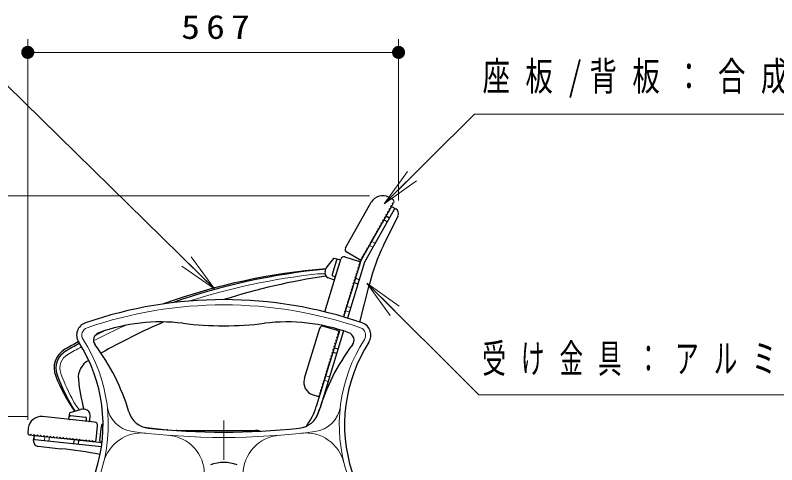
# Model space of a CAD drawing. Units: millimetres on the paper, scale 1:20. Extents: x -385 to 0, y 0 to 267.
# Drawn here: x -126.8 to -68.6, y 124.1 to 158.4 of the extents above; entities that cross this region are included whole.
import ezdxf

# ---------------------------------------------------------------- set-up
doc = ezdxf.new("R2010")
doc.units = ezdxf.units.MM
doc.linetypes.add('USER1', pattern=[4.5, 2.5, -2])
doc.linetypes.add('USER2', pattern=[6, 3, -1, 1, -1])
doc.layers.add('1_20', color=7, linetype='Continuous', lineweight=25)
doc.styles.add('ＭＳ ゴシック', font='')
doc.styles.get('ＭＳ ゴシック').set_extended_font_data('MS Gothic')

# ---------------------------------------------------------------- blocks, each defined once
blk = doc.blocks.new('filled_dot')
at = {"color": 0, "linetype": 'Continuous', "lineweight": -2, "const_width": 1.25}
blk.add_lwpolyline([(-0.625, 0, 1), (0.625, 0, 1)], format="xyb", close=True, dxfattribs=at)

msp = doc.modelspace()

# ---------------------------------------------------------------- linework, layer by layer
at = {"layer": '1_20', "lineweight": 13}
for p, q in [((-125.876, 127.492), (-125.876, 156.6)), ((-97.507, 144.283), (-97.507, 156.6)), ((-125.876, 155.6), (-97.507, 155.6)), ((-98.609, 144.021), (-96.828, 146.487)), ((-98.609, 144.021), (-96.477, 146.132)), ((-96.125, 145.776), (-98.609, 144.021)), ((-99.725, 144.641), (-160.254, 144.641)), ((-113.382, 139.971), (-111.588, 137.515)), ((-111.588, 137.515), (-114.081, 139.257)), ((-111.588, 137.515), (-113.732, 139.614)), ((-99.927, 137.942), (-97.801, 135.826)), ((-99.927, 137.942), (-97.448, 136.18)), ((-98.154, 135.471), (-99.927, 137.942)), ((-125.844, 127.752), (-150.254, 127.752))]:
    msp.add_line(p, q, dxfattribs=at)
at = {"layer": '1_20', "color": 3}
for p, q in [((-98.232, 144.511), (-97.927, 144.339)), ((-101.565, 140.652), (-99.595, 144.133)), ((-97.948, 143.999), (-98.015, 143.879)), ((-97.948, 143.999), (-97.965, 144.061)), ((-97.954, 144.079), (-97.892, 144.096)), ((-97.871, 144.135), (-97.892, 144.096)), ((-98.317, 143.346), (-98.385, 143.226)), ((-98.317, 143.346), (-98.334, 143.408)), ((-98.324, 143.426), (-98.262, 143.444)), ((-98.194, 143.563), (-98.262, 143.444)), ((-98.194, 143.563), (-98.211, 143.626)), ((-98.201, 143.644), (-98.139, 143.661)), ((-98.071, 143.781), (-98.139, 143.661)), ((-98.071, 143.781), (-98.088, 143.843)), ((-98.078, 143.862), (-98.015, 143.879)), ((-98.686, 142.693), (-98.704, 142.755)), ((-98.693, 142.774), (-98.631, 142.791)), ((-98.563, 142.911), (-98.631, 142.791)), ((-98.563, 142.911), (-98.58, 142.973)), ((-98.57, 142.991), (-98.508, 143.009)), ((-98.44, 143.128), (-98.508, 143.009)), ((-98.44, 143.128), (-98.457, 143.19)), ((-98.447, 143.209), (-98.385, 143.226)), ((-98.933, 142.258), (-99, 142.138)), ((-98.933, 142.258), (-98.95, 142.32)), ((-98.939, 142.339), (-98.877, 142.356)), ((-98.809, 142.476), (-98.877, 142.356)), ((-98.809, 142.476), (-98.827, 142.538)), ((-98.816, 142.556), (-98.754, 142.573)), ((-98.686, 142.693), (-98.754, 142.573)), ((-99.37, 141.485), (-99.302, 141.605)), ((-99.319, 141.667), (-99.302, 141.605)), ((-99.246, 141.703), (-99.309, 141.686)), ((-99.246, 141.703), (-99.179, 141.823)), ((-99.196, 141.885), (-99.179, 141.823)), ((-99.123, 141.921), (-99.186, 141.903)), ((-99.123, 141.921), (-99.09, 141.98)), ((-99.056, 142.04), (-99.09, 141.98)), ((-99.056, 142.04), (-99.073, 142.102)), ((-99.062, 142.121), (-99, 142.138)), ((-99.688, 141.015), (-99.671, 140.952)), ((-99.616, 141.05), (-99.678, 141.033)), ((-99.616, 141.05), (-99.548, 141.17)), ((-99.565, 141.232), (-99.548, 141.17)), ((-99.493, 141.268), (-99.555, 141.251)), ((-99.493, 141.268), (-99.425, 141.388)), ((-99.442, 141.45), (-99.425, 141.388)), ((-99.37, 141.485), (-99.432, 141.468)), ((-99.985, 140.397), (-99.917, 140.517)), ((-99.935, 140.579), (-99.917, 140.517)), ((-99.862, 140.615), (-99.924, 140.598)), ((-99.862, 140.615), (-99.794, 140.735)), ((-99.812, 140.797), (-99.794, 140.735)), ((-99.739, 140.833), (-99.801, 140.815)), ((-99.739, 140.833), (-99.671, 140.952)), ((-101.611, 139.958), (-100.559, 139.636)), ((-100.513, 139.77), (-101.47, 140.311)), ((-100.308, 139.826), (-100.287, 139.864)), ((-100.304, 139.927), (-100.287, 139.864)), ((-100.231, 139.962), (-100.293, 139.945)), ((-100.231, 139.962), (-100.164, 140.082)), ((-100.181, 140.144), (-100.164, 140.082)), ((-100.108, 140.18), (-100.17, 140.163)), ((-100.108, 140.18), (-100.04, 140.3)), ((-100.058, 140.362), (-100.04, 140.3)), ((-99.985, 140.397), (-100.047, 140.38)), ((-103.156, 135.759), (-101.923, 139.792)), ((-100.505, 139.299), (-100.546, 139.168)), ((-100.505, 139.299), (-100.536, 139.356)), ((-100.529, 139.377), (-100.472, 139.407)), ((-100.46, 139.449), (-100.472, 139.407)), ((-100.749, 138.659), (-100.692, 138.69)), ((-100.652, 138.821), (-100.692, 138.69)), ((-100.652, 138.821), (-100.682, 138.878)), ((-100.676, 138.899), (-100.619, 138.929)), ((-100.578, 139.06), (-100.619, 138.929)), ((-100.578, 139.06), (-100.609, 139.117)), ((-100.603, 139.138), (-100.546, 139.168)), ((-100.871, 138.104), (-100.911, 137.973)), ((-100.871, 138.104), (-100.901, 138.161)), ((-100.895, 138.181), (-100.838, 138.212)), ((-100.798, 138.343), (-100.838, 138.212)), ((-100.798, 138.343), (-100.828, 138.4)), ((-100.822, 138.42), (-100.765, 138.451)), ((-100.725, 138.582), (-100.765, 138.451)), ((-100.725, 138.582), (-100.755, 138.639)), ((-101.017, 137.626), (-101.057, 137.494)), ((-101.017, 137.626), (-101.047, 137.683)), ((-101.041, 137.703), (-100.984, 137.733)), ((-100.944, 137.865), (-100.984, 137.733)), ((-100.944, 137.865), (-100.974, 137.922)), ((-100.968, 137.942), (-100.911, 137.973)), ((-101.267, 136.966), (-101.236, 136.909)), ((-101.203, 137.016), (-101.26, 136.986)), ((-101.203, 137.016), (-101.183, 137.082)), ((-101.163, 137.148), (-101.193, 137.205)), ((-101.187, 137.225), (-101.13, 137.255)), ((-101.163, 137.148), (-101.183, 137.082)), ((-101.09, 137.387), (-101.13, 137.255)), ((-101.09, 137.387), (-101.12, 137.444)), ((-101.114, 137.464), (-101.057, 137.494)), ((-101.423, 136.299), (-101.382, 136.431)), ((-101.413, 136.487), (-101.382, 136.431)), ((-101.35, 136.538), (-101.407, 136.508)), ((-101.35, 136.538), (-101.309, 136.67)), ((-101.34, 136.727), (-101.309, 136.67)), ((-101.277, 136.777), (-101.333, 136.747)), ((-101.277, 136.777), (-101.236, 136.909)), ((-101.632, 135.77), (-101.602, 135.713)), ((-101.569, 135.821), (-101.626, 135.791)), ((-101.569, 135.821), (-101.529, 135.952)), ((-101.559, 136.009), (-101.529, 135.952)), ((-101.496, 136.06), (-101.553, 136.03)), ((-101.496, 136.06), (-101.456, 136.191)), ((-101.486, 136.248), (-101.456, 136.191)), ((-101.423, 136.299), (-101.48, 136.269)), ((-101.705, 135.531), (-101.675, 135.474)), ((-101.642, 135.582), (-101.699, 135.551)), ((-101.642, 135.582), (-101.602, 135.713)), ((-102.182, 134.329), (-103.234, 134.65)), ((-103.546, 134.484), (-104.716, 130.659)), ((-102.128, 133.992), (-102.158, 134.049)), ((-102.152, 134.069), (-102.095, 134.099)), ((-102.082, 134.141), (-102.095, 134.099)), ((-102.274, 133.514), (-102.314, 133.382)), ((-102.274, 133.514), (-102.304, 133.571)), ((-102.298, 133.591), (-102.241, 133.621)), ((-102.201, 133.753), (-102.241, 133.621)), ((-102.201, 133.753), (-102.231, 133.81)), ((-102.225, 133.83), (-102.168, 133.86)), ((-102.128, 133.992), (-102.168, 133.86)), ((-102.493, 132.797), (-102.524, 132.854)), ((-102.518, 132.874), (-102.461, 132.904)), ((-102.42, 133.036), (-102.461, 132.904)), ((-102.42, 133.036), (-102.451, 133.093)), ((-102.444, 133.113), (-102.388, 133.143)), ((-102.347, 133.275), (-102.388, 133.143)), ((-102.347, 133.275), (-102.378, 133.332)), ((-102.371, 133.352), (-102.314, 133.382)), ((-102.64, 132.318), (-102.68, 132.187)), ((-102.64, 132.318), (-102.67, 132.375)), ((-102.664, 132.396), (-102.607, 132.426)), ((-102.567, 132.557), (-102.607, 132.426)), ((-102.567, 132.557), (-102.597, 132.614)), ((-102.591, 132.635), (-102.534, 132.665)), ((-102.493, 132.797), (-102.534, 132.665)), ((-102.826, 131.709), (-102.883, 131.678)), ((-102.826, 131.709), (-102.806, 131.774)), ((-102.786, 131.84), (-102.816, 131.897)), ((-102.81, 131.918), (-102.753, 131.948)), ((-102.786, 131.84), (-102.806, 131.774)), ((-102.713, 132.079), (-102.753, 131.948)), ((-102.713, 132.079), (-102.743, 132.136)), ((-102.737, 132.157), (-102.68, 132.187)), ((-103.045, 130.991), (-103.005, 131.123)), ((-103.035, 131.18), (-103.005, 131.123)), ((-102.972, 131.231), (-103.029, 131.2)), ((-102.972, 131.231), (-102.932, 131.362)), ((-102.962, 131.419), (-102.932, 131.362)), ((-102.899, 131.47), (-102.956, 131.439)), ((-102.899, 131.47), (-102.859, 131.601)), ((-102.889, 131.658), (-102.859, 131.601)), ((-103.192, 130.513), (-103.248, 130.483)), ((-103.192, 130.513), (-103.151, 130.645)), ((-103.182, 130.702), (-103.151, 130.645)), ((-103.118, 130.752), (-103.175, 130.722)), ((-103.118, 130.752), (-103.078, 130.884)), ((-103.109, 130.941), (-103.078, 130.884)), ((-103.045, 130.991), (-103.102, 130.961)), ((-103.411, 129.796), (-103.371, 129.928)), ((-103.401, 129.985), (-103.371, 129.928)), ((-103.338, 130.035), (-103.395, 130.005)), ((-103.338, 130.035), (-103.298, 130.167)), ((-103.328, 130.224), (-103.298, 130.167)), ((-103.265, 130.274), (-103.322, 130.244)), ((-103.265, 130.274), (-103.224, 130.406)), ((-103.255, 130.463), (-103.224, 130.406)), ((-104.052, 129.41), (-103.717, 129.308)), ((-103.547, 129.506), (-103.517, 129.45)), ((-103.484, 129.557), (-103.541, 129.527)), ((-103.53, 129.408), (-103.517, 129.45)), ((-103.484, 129.557), (-103.444, 129.689)), ((-103.474, 129.746), (-103.444, 129.689)), ((-103.411, 129.796), (-103.468, 129.766)), ((-120.762, 127.328), (-124.74, 127.746)), ((-120.654, 125.959), (-120.539, 127.053)), ((-120.356, 125.928), (-120.241, 127.022)), ((-125.839, 126.856), (-125.875, 126.508)), ((-116.992, 126.932), (-115.242, 126.748)), ((-114.443, 126.69), (-108.443, 126.69)), ((-107.254, 126.69), (-107.254, 126.673)), ((-125.742, 126.343), (-125.698, 126.339)), ((-125.648, 126.379), (-125.698, 126.339)), ((-125.587, 126.327), (-125.627, 126.377)), ((-125.587, 126.327), (-125.45, 126.312)), ((-125.4, 126.353), (-125.45, 126.312)), ((-125.338, 126.301), (-125.378, 126.351)), ((-125.338, 126.301), (-125.201, 126.286)), ((-125.151, 126.327), (-125.201, 126.286)), ((-125.089, 126.275), (-125.13, 126.325)), ((-125.089, 126.275), (-124.952, 126.26)), ((-124.902, 126.301), (-124.952, 126.26)), ((-124.841, 126.248), (-124.881, 126.299)), ((-124.841, 126.248), (-124.704, 126.234)), ((-124.654, 126.275), (-124.704, 126.234)), ((-124.592, 126.222), (-124.633, 126.272)), ((-124.592, 126.222), (-124.455, 126.208)), ((-124.405, 126.248), (-124.455, 126.208)), ((-124.343, 126.196), (-124.384, 126.246)), ((-124.343, 126.196), (-124.207, 126.182)), ((-124.156, 126.222), (-124.207, 126.182)), ((-124.095, 126.17), (-124.135, 126.22)), ((-124.095, 126.17), (-123.958, 126.156)), ((-123.908, 126.196), (-123.958, 126.156)), ((-123.846, 126.144), (-123.887, 126.194)), ((-123.846, 126.144), (-123.709, 126.129)), ((-123.659, 126.17), (-123.709, 126.129)), ((-123.597, 126.118), (-123.638, 126.168)), ((-123.597, 126.118), (-123.461, 126.103)), ((-123.411, 126.144), (-123.461, 126.103)), ((-123.349, 126.092), (-123.389, 126.142)), ((-123.349, 126.092), (-123.28, 126.084)), ((-123.212, 126.077), (-123.28, 126.084)), ((-123.212, 126.077), (-123.162, 126.118)), ((-123.141, 126.116), (-123.1, 126.065)), ((-122.963, 126.051), (-123.1, 126.065)), ((-122.963, 126.051), (-122.913, 126.092)), ((-122.892, 126.089), (-122.852, 126.039)), ((-122.715, 126.025), (-122.852, 126.039)), ((-122.715, 126.025), (-122.665, 126.066)), ((-122.644, 126.063), (-122.603, 126.013)), ((-122.466, 125.999), (-122.603, 126.013)), ((-122.466, 125.999), (-122.416, 126.039)), ((-122.395, 126.037), (-122.354, 125.987)), ((-122.218, 125.973), (-122.354, 125.987)), ((-122.218, 125.973), (-122.167, 126.013)), ((-122.146, 126.011), (-122.106, 125.961)), ((-121.969, 125.947), (-122.106, 125.961)), ((-121.969, 125.947), (-121.919, 125.987)), ((-121.898, 125.985), (-121.857, 125.935)), ((-121.72, 125.92), (-121.857, 125.935)), ((-121.72, 125.92), (-121.67, 125.961)), ((-121.649, 125.959), (-121.608, 125.909)), ((-121.472, 125.894), (-121.608, 125.909)), ((-121.472, 125.894), (-121.421, 125.935)), ((-121.4, 125.933), (-121.36, 125.883)), ((-121.223, 125.868), (-121.36, 125.883)), ((-121.223, 125.868), (-121.173, 125.909)), ((-121.152, 125.907), (-121.111, 125.856)), ((-120.974, 125.842), (-121.111, 125.856)), ((-120.974, 125.842), (-120.924, 125.883)), ((-120.903, 125.88), (-120.863, 125.83)), ((-120.819, 125.826), (-120.863, 125.83))]:
    msp.add_line(p, q, dxfattribs=at)
at = {"layer": '1_20'}
for p, q in [((-98.097, 143.735), (-100.387, 139.688)), ((-97.836, 143.587), (-100.109, 139.569)), ((-97.874, 143.724), (-97.961, 143.773)), ((-97.874, 143.724), (-97.71, 143.631)), ((-98.657, 140.843), (-97.548, 143.107)), ((-98.626, 142.799), (-98.365, 142.652)), ((-98.454, 143.104), (-98.193, 142.956)), ((-100.387, 139.688), (-101.707, 135.369)), ((-100.111, 139.562), (-101.42, 135.283)), ((-100.803, 138.325), (-100.516, 138.237)), ((-100.906, 137.99), (-100.619, 137.903)), ((-100.463, 134.976), (-99.741, 137.873)), ((-102.006, 134.391), (-103.802, 128.516)), ((-101.72, 134.302), (-103.515, 128.429)), ((-102.426, 133.018), (-102.139, 132.93)), ((-102.528, 132.683), (-102.241, 132.595)), ((-125.435, 125.916), (-125.415, 126.108)), ((-125.404, 126.207), (-125.415, 126.108)), ((-125.326, 125.998), (-120.235, 125.463)), ((-125.294, 126.296), (-120.195, 125.76)), ((-122.336, 125.985), (-122.367, 125.687)), ((-121.988, 125.949), (-122.019, 125.65)), ((-125.079, 125.476), (-123.342, 125.294))]:
    msp.add_line(p, q, dxfattribs=at)
at = {"layer": '1_20', "linetype": 'USER1', "lineweight": 13}
for p, q in [((-99.562, 141.146), (-99.301, 140.998)), ((-99.734, 140.841), (-99.473, 140.693)), ((-101.563, 135.839), (-101.276, 135.751)), ((-101.461, 136.173), (-101.174, 136.086)), ((-103.186, 130.531), (-102.899, 130.444)), ((-103.084, 130.866), (-102.797, 130.778)), ((-124.573, 126.22), (-124.605, 125.922)), ((-124.225, 126.184), (-124.257, 125.885))]:
    msp.add_line(p, q, dxfattribs=at)
at = {"layer": '1_20', "color": 4}
for p, q in [((-101.996, 139.735), (-102.428, 139.843)), ((-102.479, 139.826), (-102.991, 139.193)), ((-102.264, 139.705), (-102.596, 138.619)), ((-102.398, 138.238), (-101.96, 139.672)), ((-103.126, 138.85), (-103.062, 139.059)), ((-102.463, 138.205), (-102.881, 138.357)), ((-102.34, 138.429), (-102.533, 138.495)), ((-122.622, 128.07), (-121.839, 128.293)), ((-121.47, 128.284), (-121.687, 128.307)), ((-122.727, 127.589), (-122.657, 128.029)), ((-122.594, 127.824), (-121.465, 127.705)), ((-121.39, 127.396), (-121.376, 127.599)), ((-121.136, 127.422), (-121.113, 127.865)), ((-121.191, 127.375), (-122.683, 127.532))]:
    msp.add_line(p, q, dxfattribs=at)
at = {"layer": '1_20', "linetype": 'USER2', "lineweight": 13}
msp.add_line((-110.879, 106.44), (-110.879, 128.157), dxfattribs=at)
at = {"layer": '1_20', "lineweight": 13}
for points in [[(-111.588, 137.515), (-128.834, 154.404), (-156.164, 154.404)], [(-98.609, 144.021), (-91.697, 150.863), (-49.079, 150.863)], [(-99.927, 137.942), (-91.37, 129.423), (-61.096, 129.423)]]:
    msp.add_lwpolyline(points, dxfattribs=at)
at = {"layer": '1_20', "color": 3}
for centre, radius, start, end in [((-98.725, 143.641), 1, 60.5, 150.5), ((-97.95, 144.065), 0.015, 105.49999, 195.50001), ((-98.001, 144.208), 0.15, 330.5, 60.5), ((-98.32, 143.412), 0.015, 105.49999, 195.50001), ((-98.197, 143.63), 0.015, 105.49999, 195.50001), ((-98.074, 143.847), 0.015, 105.49999, 195.50001), ((-98.689, 142.759), 0.015, 105.49999, 195.50001), ((-98.566, 142.977), 0.015, 105.49999, 195.50001), ((-98.443, 143.194), 0.015, 105.49999, 195.50001), ((-98.935, 142.324), 0.015, 105.49999, 195.50001), ((-98.812, 142.542), 0.015, 105.49999, 195.50001), ((-99.305, 141.671), 0.015, 105.49999, 195.50001), ((-99.182, 141.889), 0.015, 105.49999, 195.50001), ((-99.182, 141.889), 0.015, 105.49999, 195.50001), ((-99.058, 142.106), 0.015, 105.49999, 195.50001), ((-99.674, 141.019), 0.015, 105.49999, 195.50001), ((-99.551, 141.236), 0.015, 105.49999, 195.50001), ((-99.428, 141.454), 0.015, 105.49999, 195.50001), ((-101.347, 140.529), 0.25, 150.5, 240.5), ((-99.92, 140.583), 0.015, 105.49999, 195.50001), ((-99.797, 140.801), 0.015, 105.49999, 195.50001), ((-101.684, 139.719), 0.25, 73, 163), ((-100.289, 139.931), 0.015, 105.49999, 195.50001), ((-100.166, 140.148), 0.015, 105.49999, 195.50001), ((-100.043, 140.366), 0.015, 105.49999, 195.50001), ((-100.603, 139.493), 0.15, 343, 73), ((-100.522, 139.363), 0.015, 117.99999, 208.00001), ((-100.439, 139.9), 0.15, 240.5, 330.5), ((-100.669, 138.885), 0.015, 117.99999, 208.00001), ((-100.595, 139.124), 0.015, 117.99999, 208.00001), ((-100.888, 138.168), 0.015, 117.99999, 208.00001), ((-100.815, 138.407), 0.015, 117.99999, 208.00001), ((-100.742, 138.646), 0.015, 117.99999, 208.00001), ((-101.034, 137.69), 0.015, 117.99999, 208.00001), ((-100.961, 137.929), 0.015, 117.99999, 208.00001), ((-101.253, 136.973), 0.015, 117.99999, 208.00001), ((-101.253, 136.973), 0.015, 117.99999, 208.00001), ((-101.18, 137.212), 0.015, 117.99999, 208.00001), ((-101.107, 137.451), 0.015, 117.99999, 208.00001), ((-101.4, 136.495), 0.015, 117.99999, 208.00001), ((-101.326, 136.734), 0.015, 117.99999, 208.00001), ((-101.619, 135.777), 0.015, 117.99999, 208.00001), ((-101.546, 136.016), 0.015, 117.99999, 208.00001), ((-101.473, 136.255), 0.015, 117.99999, 208.00001), ((-101.692, 135.538), 0.015, 117.99999, 208.00001), ((-103.307, 134.411), 0.25, 73, 163), ((-102.226, 134.185), 0.15, 343, 73), ((-102.145, 134.056), 0.015, 117.99999, 208.00001), ((-102.291, 133.578), 0.015, 117.99999, 208.00001), ((-102.218, 133.817), 0.015, 117.99999, 208.00001), ((-102.511, 132.861), 0.015, 117.99999, 208.00001), ((-102.437, 133.1), 0.015, 117.99999, 208.00001), ((-102.364, 133.339), 0.015, 117.99999, 208.00001), ((-102.657, 132.382), 0.015, 117.99999, 208.00001), ((-102.584, 132.621), 0.015, 117.99999, 208.00001), ((-102.876, 131.665), 0.015, 117.99999, 208.00001), ((-102.803, 131.904), 0.015, 117.99999, 208.00001), ((-102.803, 131.904), 0.015, 117.99999, 208.00001), ((-102.73, 132.143), 0.015, 117.99999, 208.00001), ((-103.022, 131.187), 0.015, 117.99999, 208.00001), ((-102.949, 131.426), 0.015, 117.99999, 208.00001), ((-103.759, 130.367), 1, 163, 253), ((-103.168, 130.709), 0.015, 117.99999, 208.00001), ((-103.095, 130.948), 0.015, 117.99999, 208.00001), ((-103.388, 129.992), 0.015, 117.99999, 208.00001), ((-103.315, 130.231), 0.015, 117.99999, 208.00001), ((-103.241, 130.47), 0.015, 117.99999, 208.00001), ((-103.673, 129.451), 0.15, 253, 343), ((-103.534, 129.513), 0.015, 117.99999, 208.00001), ((-103.461, 129.753), 0.015, 117.99999, 208.00001), ((-124.844, 126.752), 1, 84, 174), ((-120.788, 127.079), 0.25, 354, 84), ((-119.992, 126.996), 0.25, 119.35718, 174), ((-125.726, 126.492), 0.15, 174, 264), ((-115.268, 126.499), 0.25, 62.15245, 84), ((-114.443, 126.44), 0.25, 90, 110.06998), ((-108.443, 125.69), 1, 69.0845, 90), ((-125.639, 126.367), 0.015, 38.99999, 129.00001), ((-125.39, 126.341), 0.015, 38.99999, 129.00001), ((-125.142, 126.315), 0.015, 38.99999, 129.00001), ((-124.893, 126.289), 0.015, 38.99999, 129.00001), ((-124.644, 126.263), 0.015, 38.99999, 129.00001), ((-124.396, 126.237), 0.015, 38.99999, 129.00001), ((-124.147, 126.211), 0.015, 38.99999, 129.00001), ((-123.898, 126.185), 0.015, 38.99999, 129.00001), ((-123.65, 126.158), 0.015, 38.99999, 129.00001), ((-123.401, 126.132), 0.015, 38.99999, 129.00001), ((-123.152, 126.106), 0.015, 38.99999, 129.00001), ((-123.152, 126.106), 0.015, 38.99999, 129.00001), ((-122.904, 126.08), 0.015, 38.99999, 129.00001), ((-122.655, 126.054), 0.015, 38.99999, 129.00001), ((-122.407, 126.028), 0.015, 38.99999, 129.00001), ((-122.158, 126.002), 0.015, 38.99999, 129.00001), ((-121.909, 125.975), 0.015, 38.99999, 129.00001), ((-121.661, 125.949), 0.015, 38.99999, 129.00001), ((-121.412, 125.923), 0.015, 38.99999, 129.00001), ((-121.163, 125.897), 0.015, 38.99999, 129.00001), ((-120.915, 125.871), 0.015, 38.99999, 129.00001), ((-120.803, 125.975), 0.15, 264, 354), ((-120.207, 125.912), 0.15, 174, 264)]:
    msp.add_arc(centre, radius, start, end, dxfattribs=at)
at = {"layer": '1_20'}
for centre, radius, start, end in [((-98.01, 143.686), 0.1, 60.5, 150.5), ((-97.923, 143.637), 0.1, 330.5, 60.5), ((-97.907, 143.283), 0.4, 335.5, 60.5), ((-85.186, 134.244), 15, 153.89834, 166), ((-108.584, 129.978), 5, 323.63546, 343), ((-108.584, 129.978), 5.3, 334.55633, 343), ((-125.726, 126.492), 0.15, 174, 264), ((-125.037, 125.874), 0.4, 174, 264), ((-125.315, 126.097), 0.1, 174, 264), ((-125.305, 126.197), 0.1, 84, 174), ((-127.262, 87.999), 37.5, 79.36231, 84)]:
    msp.add_arc(centre, radius, start, end, dxfattribs=at)
at = {"layer": '1_20', "color": 4}
for centre, radius, start, end in [((-102.44, 139.795), 0.05, 76, 141.02971), ((-102.168, 139.675), 0.1, 76, 163), ((-102.008, 139.687), 0.05, 343, 76), ((-99.389, 91.678), 47.5, 94.44405, 109.82118), ((-98.324, 89.251), 50, 95.44961, 109.25689), ((-102.744, 138.733), 0.4, 163, 250), ((-102.68, 138.942), 0.4, 141.02971, 163), ((-95.743, 89.033), 50, 98.41999, 107.60873), ((-102.5, 138.59), 0.1, 163, 251), ((-102.446, 138.252), 0.05, 250, 343), ((-110.879, 104.19), 32.5, 70.99756, 109.00244), ((-121.136, 133.974), 1, 109.00244, 212.90244), ((-115.714, 120.986), 14, 82.98879, 109.75334), ((-95.743, 89.033), 50, 113.21783, 119.39344), ((-110.879, 160.301), 25.611, 262.98879, 277.01121), ((-106.044, 120.986), 14, 70.24666, 97.01121), ((-100.622, 133.974), 1, 327.09756, 70.99756), ((-120.243, 133.598), 0.6, 109.75334, 217.08167), ((-98.324, 89.251), 50, 115.59387, 116.66151), ((-101.515, 133.598), 0.6, 322.91833, 70.24666), ((-98.324, 89.251), 50.15, 118.18571, 119.51152), ((-131.714, 127.129), 11.6, 341.7907, 32.90244), ((-90.043, 127.129), 11.6, 147.09756, 198.2093), ((-122.215, 131.459), 1.65, 119.51152, 202.45884), ((-98.324, 89.251), 50, 118.17222, 119.51152), ((-133.486, 123.589), 16, 16.3921, 37.08167), ((-88.272, 123.589), 16, 142.91833, 163.6079), ((-122.215, 131.459), 1.5, 119.51152, 199.97507), ((-122.215, 131.459), 1.5, 119.51152, 199.97507), ((-120.51, 130.732), 1.5, 118.68372, 185.86892), ((-109.878, 136.558), 15, 202.45884, 214.04957), ((-109.527, 136.07), 15, 199.97507, 211.79018), ((-107.081, 132.113), 15, 185.86892, 194.74006), ((-121.729, 127.909), 0.4, 84, 105.97029), ((-121.512, 127.886), 0.4, 357, 84), ((-122.604, 127.724), 0.1, 84, 171), ((-121.476, 127.606), 0.1, 356, 84), ((-116.457, 128.598), 1.75, 196.3921, 263.941), ((-105.3, 128.598), 1.75, 276.059, 343.6079), ((-122.678, 127.581), 0.05, 171, 264), ((-121.186, 127.424), 0.05, 264, 357), ((-110.879, 181.153), 54.6, 263.941, 276.059), ((-110.879, 121.163), 3.077, 70.54484, 109.45516)]:
    msp.add_arc(centre, radius, start, end, dxfattribs=at)
at = {"layer": '1_20', "color": 4, "lineweight": 13}
for centre, radius, start, end in [((-103.363, 135.427), 3.25, 86.03693, 96.22779), ((-98.324, 89.251), 49.7, 96.22779, 107.73615), ((-110.879, 104.19), 32.1, 70.99756, 109.00244), ((-98.324, 89.251), 49.7, 113.75178, 116.96633), ((-121.136, 133.974), 0.6, 109.00244, 212.90244), ((-100.622, 133.974), 0.6, 327.09756, 70.99756), ((-131.714, 127.129), 12, 341.7907, 32.90244), ((-90.043, 127.129), 12, 147.09756, 198.2093), ((-98.324, 89.251), 49.7, 118.15176, 119.51152), ((-122.215, 131.459), 1.2, 119.51152, 199.97507), ((-109.527, 136.07), 14.7, 199.97507, 209.35735), ((-119.507, 130.457), 3.25, 209.35735, 222.23558), ((-117.566, 128.828), 2.25, 186.84879, 262.71685), ((-104.192, 128.828), 2.25, 277.28315, 353.15121), ((-117.162, 123.494), 3, 83.78139, 165.97565), ((-110.879, 181.153), 55, 262.71685, 277.28315), ((-104.596, 123.494), 3, 14.02435, 96.21861), ((-115.354, 123.326), 3, 0, 85.57494), ((-106.404, 123.326), 3, 94.42506, 180)]:
    msp.add_arc(centre, radius, start, end, dxfattribs=at)

# ---------------------------------------------------------------- block references
at = {"layer": '1_20', "lineweight": 13, "xscale": 0.4, "yscale": 0.4}
msp.add_blockref('filled_dot', (-125.876, 155.6), dxfattribs=at)
at = {"layer": '1_20', "lineweight": 13, "xscale": 0.4, "yscale": 0.4, "rotation": 180}
msp.add_blockref('filled_dot', (-97.507, 155.6), dxfattribs=at)

# ---------------------------------------------------------------- texts
at = {"layer": '1_20', "style": 'ＭＳ ゴシック'}
for s, insert, char_height, attachment_point in [('\\T1.33;\\W1.15;567', (-111.275, 156.6), 1.833, 8), ('\\T1.56;\\W0.7;座板/背板：合成木材\u300030ｔ', (-91.079, 153.513), 2.199, 4), ('\\T1.64;\\W0.6;受け金具：アルミ鋳物', (-91.096, 132.073), 2.199, 4)]:
    msp.add_mtext(s, dxfattribs=dict(at, insert=insert, char_height=char_height, attachment_point=attachment_point))

doc.saveas('drawing.dxf')
